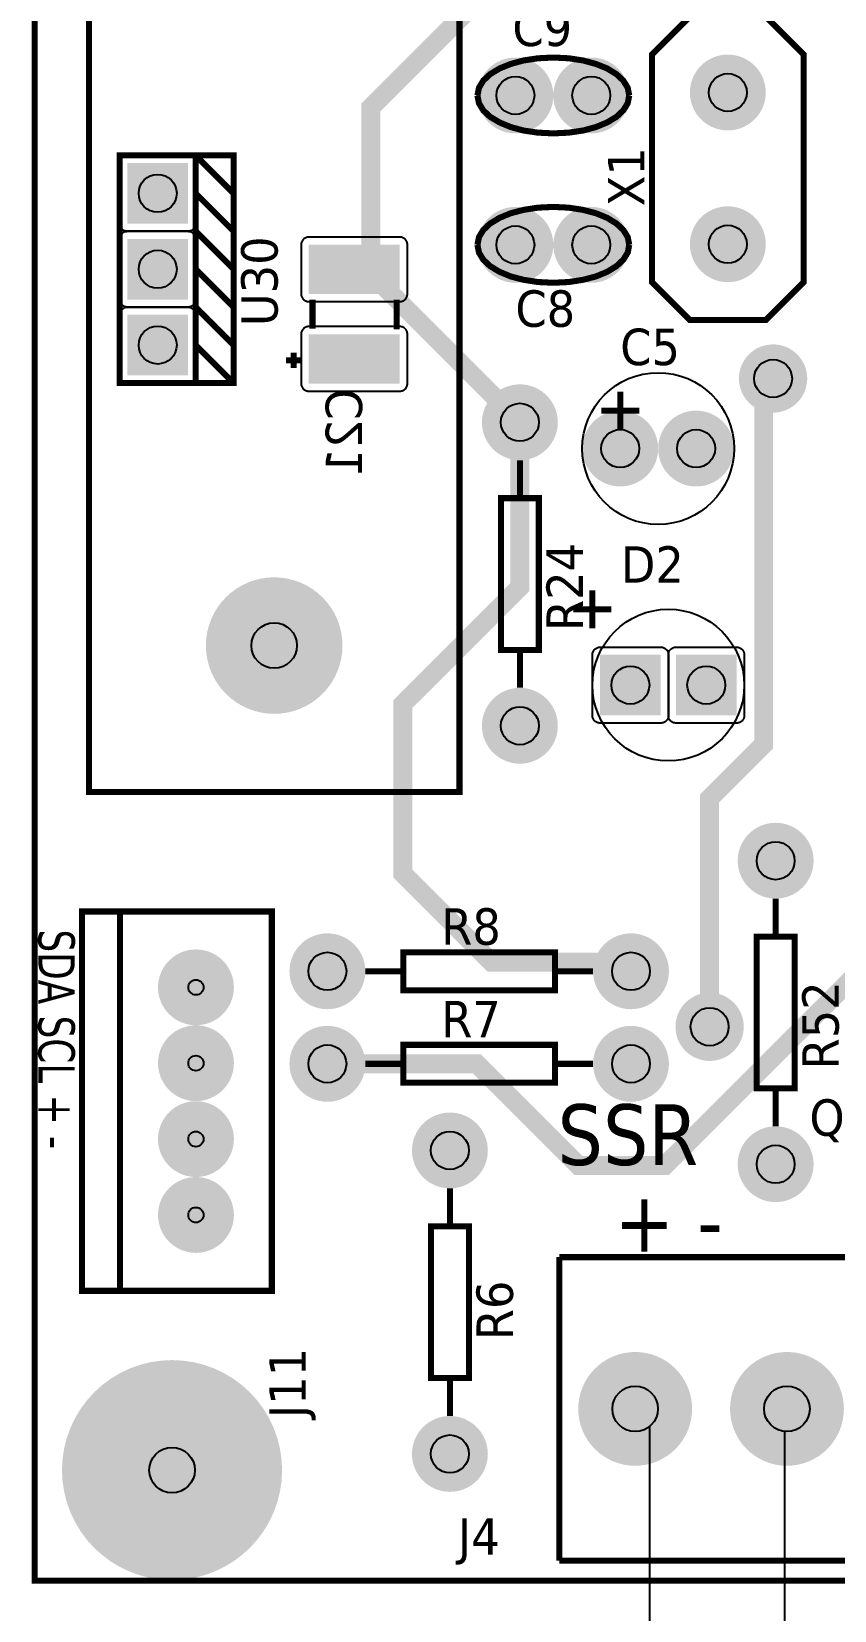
# Model space of a CAD drawing. Header units: millimetres. Extents: x 123.5 to 144.3, y 105.4 to 121.6.
# Drawn here: x 125.528 to 127.114, y 109.2 to 112.322 of the extents above; entities that cross this region are included whole.
import ezdxf

# ---------------------------------------------------------------- set-up
doc = ezdxf.new("R2010")
doc.units = ezdxf.units.MM
doc.layers.add('DESC', color=250, linetype='Continuous')
doc.layers.add('WIRES', color=7, linetype='Continuous')
doc.styles.get("Standard").update_dxf_attribs({"font": 'tahoma.ttf'})

# ---------------------------------------------------------------- blocks, each defined once
blk = doc.blocks.new('RPAD')
blk.add_trace([(-0.5, -0.5), (-0.5, 0.5), (0.5, -0.5), (0.5, 0.5)])
blk = doc.blocks.new('EPAD')
at = {"const_width": 0.5}
blk.add_lwpolyline([(-0.25, 0, 1), (0.25, 0, 1)], format="xyb", close=True, dxfattribs=at)
blk = doc.blocks.new('tarjetaa')
for points, const_width in [([(127.5557, 109.8881), (132.5833, 109.8881), (132.5833, 114.3448), (127.5557, 114.3448), (127.5557, 109.8881)], 0.008), ([(127.5557, 109.8881), (132.5833, 109.8881), (132.5833, 114.3448), (127.5557, 114.3448), (127.5557, 109.8881)], 0.008), ([(127.5557, 109.8881), (132.5833, 109.8881), (132.5833, 114.3448), (127.5557, 114.3448), (127.5557, 109.8881)], 0.008), ([(127.6273, 110.9276), (128.1155, 110.9276), (128.1155, 112.3055), (127.6273, 112.3055), (127.6273, 110.9276)], 0.008), ([(127.6273, 110.9276), (128.1155, 110.9276), (128.1155, 112.3055), (127.6273, 112.3055), (127.6273, 110.9276)], 0.008), ([(127.6273, 110.9276), (128.1155, 110.9276), (128.1155, 112.3055), (127.6273, 112.3055), (127.6273, 110.9276)], 0.008), ([(128.1951, 111.4148), (127.9989, 111.611), (127.9989, 111.8299), (128.1378, 111.9688), (128.4649, 111.9688), (128.5714, 112.0889)], 0.025), ([(128.3691, 111.5995), (128.3691, 111.8995), (128.4191, 111.9495), (128.5191, 111.9495), (128.5691, 111.8995), (128.5691, 111.5995), (128.5191, 111.5495), (128.4191, 111.5495), (128.3691, 111.5995)], 0.008), ([(128.3691, 111.5995), (128.3691, 111.8995), (128.4191, 111.9495), (128.5191, 111.9495), (128.5691, 111.8995), (128.5691, 111.5995), (128.5191, 111.5495), (128.4191, 111.5495), (128.3691, 111.5995)], 0.008), ([(128.3691, 111.5995), (128.3691, 111.8995), (128.4191, 111.9495), (128.5191, 111.9495), (128.5691, 111.8995), (128.5691, 111.5995), (128.5191, 111.5495), (128.4191, 111.5495), (128.3691, 111.5995)], 0.008), ([(128.1392, 111.8456), (128.1412, 111.8557), (128.1469, 111.8652), (128.156, 111.8737), (128.1682, 111.8811), (128.1829, 111.8871), (128.1999, 111.8917), (128.2188, 111.8946), (128.2392, 111.8956)], 0.008), ([(128.1392, 111.8456), (128.1412, 111.8557), (128.1469, 111.8652), (128.156, 111.8737), (128.1682, 111.8811), (128.1829, 111.8871), (128.1999, 111.8917), (128.2188, 111.8946), (128.2392, 111.8956)], 0.008), ([(128.1392, 111.8456), (128.1412, 111.8557), (128.1469, 111.8652), (128.156, 111.8737), (128.1682, 111.8811), (128.1829, 111.8871), (128.1999, 111.8917), (128.2188, 111.8946), (128.2392, 111.8956)], 0.008), ([(128.3392, 111.8456), (128.3372, 111.8557), (128.3314, 111.8652), (128.3223, 111.8737), (128.3102, 111.8811), (128.2954, 111.8871), (128.2784, 111.8917), (128.2595, 111.8946), (128.2392, 111.8956)], 0.008), ([(128.3392, 111.8456), (128.3372, 111.8557), (128.3314, 111.8652), (128.3223, 111.8737), (128.3102, 111.8811), (128.2954, 111.8871), (128.2784, 111.8917), (128.2595, 111.8946), (128.2392, 111.8956)], 0.008), ([(128.3392, 111.8456), (128.3372, 111.8557), (128.3314, 111.8652), (128.3223, 111.8737), (128.3102, 111.8811), (128.2954, 111.8871), (128.2784, 111.8917), (128.2595, 111.8946), (128.2392, 111.8956)], 0.008), ([(128.1392, 111.8456), (128.1412, 111.8354), (128.1469, 111.8259), (128.156, 111.8174), (128.1682, 111.8101), (128.1829, 111.804), (128.1999, 111.7994), (128.2188, 111.7966), (128.2392, 111.7956)], 0.008), ([(128.1392, 111.8456), (128.1412, 111.8354), (128.1469, 111.8259), (128.156, 111.8174), (128.1682, 111.8101), (128.1829, 111.804), (128.1999, 111.7994), (128.2188, 111.7966), (128.2392, 111.7956)], 0.008), ([(128.1392, 111.8456), (128.1412, 111.8354), (128.1469, 111.8259), (128.156, 111.8174), (128.1682, 111.8101), (128.1829, 111.804), (128.1999, 111.7994), (128.2188, 111.7966), (128.2392, 111.7956)], 0.008), ([(128.3392, 111.8456), (128.3372, 111.8354), (128.3314, 111.8259), (128.3223, 111.8174), (128.3102, 111.8101), (128.2954, 111.804), (128.2784, 111.7994), (128.2595, 111.7966), (128.2392, 111.7956)], 0.008), ([(128.3392, 111.8456), (128.3372, 111.8354), (128.3314, 111.8259), (128.3223, 111.8174), (128.3102, 111.8101), (128.2954, 111.804), (128.2784, 111.7994), (128.2595, 111.7966), (128.2392, 111.7956)], 0.008), ([(128.3392, 111.8456), (128.3372, 111.8354), (128.3314, 111.8259), (128.3223, 111.8174), (128.3102, 111.8101), (128.2954, 111.804), (128.2784, 111.7994), (128.2595, 111.7966), (128.2392, 111.7956)], 0.008), ([(127.6679, 111.4666), (127.7679, 111.4666), (127.7679, 111.7666), (127.6679, 111.7666), (127.6679, 111.4666)], 0.008), ([(127.6679, 111.4666), (127.7679, 111.4666), (127.7679, 111.7666), (127.6679, 111.7666), (127.6679, 111.4666)], 0.008), ([(127.6679, 111.4666), (127.7679, 111.4666), (127.7679, 111.7666), (127.6679, 111.7666), (127.6679, 111.4666)], 0.008), ([(127.7679, 111.7666), (127.8179, 111.7666), (127.8179, 111.4666), (127.7679, 111.4666)], 0.008), ([(127.7679, 111.7666), (127.8179, 111.7166)], 0.008), ([(127.7679, 111.7666), (127.8179, 111.7666), (127.8179, 111.4666), (127.7679, 111.4666)], 0.008), ([(127.7679, 111.7666), (127.8179, 111.7166)], 0.008), ([(127.7679, 111.7666), (127.8179, 111.7666), (127.8179, 111.4666), (127.7679, 111.4666)], 0.008), ([(127.7679, 111.7666), (127.8179, 111.7166)], 0.008), ([(127.7679, 111.7166), (127.8179, 111.6666)], 0.008), ([(127.7679, 111.7166), (127.8179, 111.6666)], 0.008), ([(127.7679, 111.7166), (127.8179, 111.6666)], 0.008), ([(128.1392, 111.6487), (128.1412, 111.6589), (128.1469, 111.6683), (128.156, 111.6768), (128.1682, 111.6842), (128.1829, 111.6903), (128.1999, 111.6948), (128.2188, 111.6977), (128.2392, 111.6987)], 0.008), ([(128.1392, 111.6487), (128.1412, 111.6589), (128.1469, 111.6683), (128.156, 111.6768), (128.1682, 111.6842), (128.1829, 111.6903), (128.1999, 111.6948), (128.2188, 111.6977), (128.2392, 111.6987)], 0.008), ([(128.1392, 111.6487), (128.1412, 111.6589), (128.1469, 111.6683), (128.156, 111.6768), (128.1682, 111.6842), (128.1829, 111.6903), (128.1999, 111.6948), (128.2188, 111.6977), (128.2392, 111.6987)], 0.008), ([(128.3392, 111.6487), (128.3372, 111.6589), (128.3314, 111.6683), (128.3223, 111.6768), (128.3102, 111.6842), (128.2954, 111.6903), (128.2784, 111.6948), (128.2595, 111.6977), (128.2392, 111.6987)], 0.008), ([(128.3392, 111.6487), (128.3372, 111.6589), (128.3314, 111.6683), (128.3223, 111.6768), (128.3102, 111.6842), (128.2954, 111.6903), (128.2784, 111.6948), (128.2595, 111.6977), (128.2392, 111.6987)], 0.008), ([(128.3392, 111.6487), (128.3372, 111.6589), (128.3314, 111.6683), (128.3223, 111.6768), (128.3102, 111.6842), (128.2954, 111.6903), (128.2784, 111.6948), (128.2595, 111.6977), (128.2392, 111.6987)], 0.008), ([(127.7679, 111.6666), (127.8179, 111.6166)], 0.008), ([(127.7679, 111.6666), (127.8179, 111.6166)], 0.008), ([(127.7679, 111.6666), (127.8179, 111.6166)], 0.008), ([(128.1392, 111.6487), (128.1412, 111.6385), (128.1469, 111.6291), (128.156, 111.6206), (128.1682, 111.6132), (128.1829, 111.6071), (128.1999, 111.6026), (128.2188, 111.5997), (128.2392, 111.5987)], 0.008), ([(128.1392, 111.6487), (128.1412, 111.6385), (128.1469, 111.6291), (128.156, 111.6206), (128.1682, 111.6132), (128.1829, 111.6071), (128.1999, 111.6026), (128.2188, 111.5997), (128.2392, 111.5987)], 0.008), ([(128.1392, 111.6487), (128.1412, 111.6385), (128.1469, 111.6291), (128.156, 111.6206), (128.1682, 111.6132), (128.1829, 111.6071), (128.1999, 111.6026), (128.2188, 111.5997), (128.2392, 111.5987)], 0.008), ([(128.3392, 111.6487), (128.3372, 111.6385), (128.3314, 111.6291), (128.3223, 111.6206), (128.3102, 111.6132), (128.2954, 111.6071), (128.2784, 111.6026), (128.2595, 111.5997), (128.2392, 111.5987)], 0.008), ([(128.3392, 111.6487), (128.3372, 111.6385), (128.3314, 111.6291), (128.3223, 111.6206), (128.3102, 111.6132), (128.2954, 111.6071), (128.2784, 111.6026), (128.2595, 111.5997), (128.2392, 111.5987)], 0.008), ([(128.3392, 111.6487), (128.3372, 111.6385), (128.3314, 111.6291), (128.3223, 111.6206), (128.3102, 111.6132), (128.2954, 111.6071), (128.2784, 111.6026), (128.2595, 111.5997), (128.2392, 111.5987)], 0.008), ([(127.7679, 111.6166), (127.8179, 111.5666)], 0.008), ([(127.7679, 111.6166), (127.8179, 111.5666)], 0.008), ([(127.7679, 111.6166), (127.8179, 111.5666)], 0.008), ([(127.7679, 111.5666), (127.8179, 111.5166)], 0.008), ([(127.7679, 111.5666), (127.8179, 111.5166)], 0.008), ([(127.7679, 111.5666), (127.8179, 111.5166)], 0.008), ([(127.9219, 111.5764), (127.9219, 111.5384)], 0.008), ([(127.9219, 111.5764), (127.9219, 111.5384)], 0.008), ([(127.9219, 111.5764), (127.9219, 111.5384)], 0.008), ([(128.0329, 111.5764), (128.0329, 111.5374)], 0.008), ([(128.0329, 111.5764), (128.0329, 111.5374)], 0.008), ([(128.0329, 111.5764), (128.0329, 111.5374)], 0.008), ([(127.7679, 111.5166), (127.8179, 111.4666)], 0.008), ([(127.7679, 111.5166), (127.8179, 111.4666)], 0.008), ([(127.7679, 111.5166), (127.8179, 111.4666)], 0.008), ([(127.8969, 111.5064), (127.8969, 111.4864)], 0.008), ([(127.8969, 111.5064), (127.8969, 111.4864)], 0.008), ([(127.8969, 111.5064), (127.8969, 111.4864)], 0.008), ([(127.9069, 111.4964), (127.8869, 111.4964)], 0.008), ([(127.9069, 111.4964), (127.8869, 111.4964)], 0.008), ([(127.9069, 111.4964), (127.8869, 111.4964)], 0.008), ([(128.4451, 110.618), (128.4451, 110.9192), (128.5163, 110.9904), (128.5163, 111.4601), (128.5287, 111.4725)], 0.025), ([(128.3273, 111.4552), (128.3273, 111.4052)], 0.008), ([(128.3273, 111.4552), (128.3273, 111.4052)], 0.008), ([(128.3273, 111.4552), (128.3273, 111.4052)], 0.008), ([(128.1951, 111.4148), (128.1951, 111.1975), (128.0408, 111.0433), (128.0408, 110.8202), (128.158, 110.703), (128.3297, 110.703), (128.3415, 110.6912)], 0.025), ([(128.3023, 111.4302), (128.3523, 111.4302)], 0.008), ([(128.3023, 111.4302), (128.3523, 111.4302)], 0.008), ([(128.3023, 111.4302), (128.3523, 111.4302)], 0.008), ([(127.9415, 110.5692), (128.1384, 110.5692), (128.2722, 110.4353), (128.3863, 110.4353), (128.4792, 110.5282), (128.668, 110.7171), (128.668, 110.9183), (128.668, 110.9926), (128.7671, 111.0917), (128.7671, 111.3734), (128.7826, 111.3889)], 0.025), ([(128.1951, 111.3648), (128.1951, 111.3148)], 0.008), ([(128.1951, 111.3648), (128.1951, 111.3148)], 0.008), ([(128.1951, 111.3648), (128.1951, 111.3148)], 0.008), ([(128.1701, 111.1148), (128.2201, 111.1148), (128.2201, 111.3148), (128.1701, 111.3148), (128.1701, 111.1148)], 0.008), ([(128.1701, 111.1148), (128.2201, 111.1148), (128.2201, 111.3148), (128.1701, 111.3148), (128.1701, 111.1148)], 0.008), ([(128.1701, 111.1148), (128.2201, 111.1148), (128.2201, 111.3148), (128.1701, 111.3148), (128.1701, 111.1148)], 0.008), ([(128.2907, 111.1934), (128.2907, 111.1434)], 0.008), ([(128.2907, 111.1934), (128.2907, 111.1434)], 0.008), ([(128.2907, 111.1934), (128.2907, 111.1434)], 0.008), ([(128.2657, 111.1684), (128.3157, 111.1684)], 0.008), ([(128.2657, 111.1684), (128.3157, 111.1684)], 0.008), ([(128.2657, 111.1684), (128.3157, 111.1684)], 0.008), ([(128.1951, 111.1148), (128.1951, 111.0648)], 0.008), ([(128.1951, 111.1148), (128.1951, 111.0648)], 0.008), ([(128.1951, 111.1148), (128.1951, 111.0648)], 0.008), ([(128.5321, 110.7869), (128.5321, 110.7369)], 0.008), ([(128.5321, 110.7869), (128.5321, 110.7369)], 0.008), ([(128.5321, 110.7869), (128.5321, 110.7369)], 0.008), ([(127.6183, 110.27), (127.8683, 110.27), (127.8683, 110.77), (127.6183, 110.77), (127.6183, 110.27)], 0.008), ([(127.6183, 110.27), (127.8683, 110.27), (127.8683, 110.77), (127.6183, 110.77), (127.6183, 110.27)], 0.008), ([(127.6183, 110.27), (127.8683, 110.27), (127.8683, 110.77), (127.6183, 110.77), (127.6183, 110.27)], 0.008), ([(127.6683, 110.27), (127.6683, 110.77)], 0.008), ([(127.6683, 110.27), (127.6683, 110.77)], 0.008), ([(127.6683, 110.27), (127.6683, 110.77)], 0.008), ([(128.5071, 110.5369), (128.5571, 110.5369), (128.5571, 110.7369), (128.5071, 110.7369), (128.5071, 110.5369)], 0.008), ([(128.5071, 110.5369), (128.5571, 110.5369), (128.5571, 110.7369), (128.5071, 110.7369), (128.5071, 110.5369)], 0.008), ([(128.5071, 110.5369), (128.5571, 110.5369), (128.5571, 110.7369), (128.5071, 110.7369), (128.5071, 110.5369)], 0.008), ([(128.0415, 110.6662), (128.2415, 110.6662), (128.2415, 110.7162), (128.0415, 110.7162), (128.0415, 110.6662)], 0.008), ([(128.0415, 110.6662), (128.2415, 110.6662), (128.2415, 110.7162), (128.0415, 110.7162), (128.0415, 110.6662)], 0.008), ([(128.0415, 110.6662), (128.2415, 110.6662), (128.2415, 110.7162), (128.0415, 110.7162), (128.0415, 110.6662)], 0.008), ([(127.9915, 110.6912), (128.0415, 110.6912)], 0.008), ([(127.9915, 110.6912), (128.0415, 110.6912)], 0.008), ([(127.9915, 110.6912), (128.0415, 110.6912)], 0.008), ([(128.2415, 110.6912), (128.2915, 110.6912)], 0.008), ([(128.2415, 110.6912), (128.2915, 110.6912)], 0.008), ([(128.2415, 110.6912), (128.2915, 110.6912)], 0.008), ([(128.0415, 110.5442), (128.2415, 110.5442), (128.2415, 110.5942), (128.0415, 110.5942), (128.0415, 110.5442)], 0.008), ([(128.0415, 110.5442), (128.2415, 110.5442), (128.2415, 110.5942), (128.0415, 110.5942), (128.0415, 110.5442)], 0.008), ([(128.0415, 110.5442), (128.2415, 110.5442), (128.2415, 110.5942), (128.0415, 110.5942), (128.0415, 110.5442)], 0.008), ([(127.9915, 110.5692), (128.0415, 110.5692)], 0.008), ([(127.9915, 110.5692), (128.0415, 110.5692)], 0.008), ([(127.9915, 110.5692), (128.0415, 110.5692)], 0.008), ([(128.2415, 110.5692), (128.2915, 110.5692)], 0.008), ([(128.2415, 110.5692), (128.2915, 110.5692)], 0.008), ([(128.2415, 110.5692), (128.2915, 110.5692)], 0.008), ([(128.5321, 110.5369), (128.5321, 110.4869)], 0.008), ([(128.5321, 110.5369), (128.5321, 110.4869)], 0.008), ([(128.5321, 110.5369), (128.5321, 110.4869)], 0.008), ([(128.1029, 110.405), (128.1029, 110.355)], 0.008), ([(128.1029, 110.405), (128.1029, 110.355)], 0.008), ([(128.1029, 110.405), (128.1029, 110.355)], 0.008), ([(128.0779, 110.155), (128.1279, 110.155), (128.1279, 110.355), (128.0779, 110.355), (128.0779, 110.155)], 0.008), ([(128.0779, 110.155), (128.1279, 110.155), (128.1279, 110.355), (128.0779, 110.355), (128.0779, 110.155)], 0.008), ([(128.0779, 110.155), (128.1279, 110.155), (128.1279, 110.355), (128.0779, 110.355), (128.0779, 110.155)], 0.008), ([(128.247, 110.3144), (128.247, 109.9144)], 0.008), ([(128.247, 110.3144), (128.647, 110.3144)], 0.008), ([(128.247, 110.3144), (128.247, 109.9144)], 0.008), ([(128.247, 110.3144), (128.647, 110.3144)], 0.008), ([(128.247, 110.3144), (128.247, 109.9144)], 0.008), ([(128.247, 110.3144), (128.647, 110.3144)], 0.008), ([(128.1029, 110.155), (128.1029, 110.105)], 0.008), ([(128.1029, 110.155), (128.1029, 110.105)], 0.008), ([(128.1029, 110.155), (128.1029, 110.105)], 0.008), ([(128.247, 109.9144), (128.647, 109.9144)], 0.008), ([(128.247, 109.9144), (128.647, 109.9144)], 0.008), ([(128.247, 109.9144), (128.647, 109.9144)], 0.008)]:
    blk.add_lwpolyline(points, dxfattribs=dict(const_width=const_width))
for points in [[(127.7679, 111.7566), (127.7679, 111.6766), (127.7678, 111.6755), (127.7677, 111.6745), (127.7674, 111.6735), (127.7671, 111.6726), (127.7667, 111.6717), (127.7662, 111.6709), (127.7656, 111.6702), (127.765, 111.6694), (127.7643, 111.6688), (127.7635, 111.6682), (127.7627, 111.6677), (127.7618, 111.6673), (127.7609, 111.667), (127.7599, 111.6668), (127.7589, 111.6666), (127.7579, 111.6666), (127.6779, 111.6666), (127.6768, 111.6666), (127.6758, 111.6668), (127.6748, 111.667), (127.6739, 111.6673), (127.673, 111.6677), (127.6722, 111.6682), (127.6715, 111.6688), (127.6708, 111.6694), (127.6701, 111.6702), (127.6695, 111.6709), (127.669, 111.6717), (127.6686, 111.6726), (127.6683, 111.6735), (127.6681, 111.6745), (127.6679, 111.6755), (127.6679, 111.6766), (127.6679, 111.7566), (127.6679, 111.7576), (127.6681, 111.7586), (127.6683, 111.7596), (127.6686, 111.7605), (127.669, 111.7614), (127.6695, 111.7622), (127.6701, 111.763), (127.6708, 111.7637), (127.6715, 111.7643), (127.6722, 111.7649), (127.673, 111.7654), (127.6739, 111.7658), (127.6748, 111.7661), (127.6758, 111.7664), (127.6768, 111.7665), (127.6779, 111.7666), (127.7579, 111.7666), (127.7589, 111.7665), (127.7599, 111.7664), (127.7609, 111.7661), (127.7618, 111.7658), (127.7627, 111.7654), (127.7635, 111.7649), (127.7643, 111.7643), (127.765, 111.7637), (127.7656, 111.763), (127.7662, 111.7622), (127.7667, 111.7614), (127.7671, 111.7605), (127.7674, 111.7596), (127.7677, 111.7586), (127.7678, 111.7576), (127.7679, 111.7566)], [(127.7679, 111.6566), (127.7679, 111.5766), (127.7678, 111.5755), (127.7677, 111.5745), (127.7674, 111.5735), (127.7671, 111.5726), (127.7667, 111.5717), (127.7662, 111.5709), (127.7656, 111.5702), (127.765, 111.5694), (127.7643, 111.5688), (127.7635, 111.5682), (127.7627, 111.5677), (127.7618, 111.5673), (127.7609, 111.567), (127.7599, 111.5668), (127.7589, 111.5666), (127.7579, 111.5666), (127.6779, 111.5666), (127.6768, 111.5666), (127.6758, 111.5668), (127.6748, 111.567), (127.6739, 111.5673), (127.673, 111.5677), (127.6722, 111.5682), (127.6715, 111.5688), (127.6708, 111.5694), (127.6701, 111.5702), (127.6695, 111.5709), (127.669, 111.5717), (127.6686, 111.5726), (127.6683, 111.5735), (127.6681, 111.5745), (127.6679, 111.5755), (127.6679, 111.5766), (127.6679, 111.6566), (127.6679, 111.6576), (127.6681, 111.6586), (127.6683, 111.6596), (127.6686, 111.6605), (127.669, 111.6614), (127.6695, 111.6622), (127.6701, 111.663), (127.6708, 111.6637), (127.6715, 111.6643), (127.6722, 111.6649), (127.673, 111.6654), (127.6739, 111.6658), (127.6748, 111.6661), (127.6758, 111.6664), (127.6768, 111.6665), (127.6779, 111.6666), (127.7579, 111.6666), (127.7589, 111.6665), (127.7599, 111.6664), (127.7609, 111.6661), (127.7618, 111.6658), (127.7627, 111.6654), (127.7635, 111.6649), (127.7643, 111.6643), (127.765, 111.6637), (127.7656, 111.663), (127.7662, 111.6622), (127.7667, 111.6614), (127.7671, 111.6605), (127.7674, 111.6596), (127.7677, 111.6586), (127.7678, 111.6576), (127.7679, 111.6566)], [(127.9069, 111.6489), (127.9069, 111.5839), (127.907, 111.5829), (127.9071, 111.5819), (127.9074, 111.5809), (127.9077, 111.58), (127.9081, 111.5791), (127.9086, 111.5783), (127.9092, 111.5775), (127.9098, 111.5768), (127.9105, 111.5762), (127.9113, 111.5756), (127.9121, 111.5751), (127.913, 111.5747), (127.9139, 111.5744), (127.9149, 111.5741), (127.9159, 111.574), (127.9169, 111.5739), (128.0369, 111.5739), (128.038, 111.574), (128.039, 111.5741), (128.04, 111.5744), (128.0409, 111.5747), (128.0418, 111.5751), (128.0426, 111.5756), (128.0433, 111.5762), (128.0441, 111.5768), (128.0447, 111.5775), (128.0453, 111.5783), (128.0458, 111.5791), (128.0462, 111.58), (128.0465, 111.5809), (128.0467, 111.5819), (128.0469, 111.5829), (128.0469, 111.5839), (128.0469, 111.6489), (128.0469, 111.65), (128.0467, 111.651), (128.0465, 111.6519), (128.0462, 111.6529), (128.0458, 111.6537), (128.0453, 111.6546), (128.0447, 111.6553), (128.0441, 111.656), (128.0433, 111.6567), (128.0426, 111.6572), (128.0418, 111.6577), (128.0409, 111.6581), (128.04, 111.6585), (128.039, 111.6587), (128.038, 111.6589), (128.0369, 111.6589), (127.9169, 111.6589), (127.9159, 111.6589), (127.9149, 111.6587), (127.9139, 111.6585), (127.913, 111.6581), (127.9121, 111.6577), (127.9113, 111.6572), (127.9105, 111.6567), (127.9098, 111.656), (127.9092, 111.6553), (127.9086, 111.6546), (127.9081, 111.6537), (127.9077, 111.6529), (127.9074, 111.6519), (127.9071, 111.651), (127.907, 111.65), (127.9069, 111.6489)], [(127.7679, 111.5566), (127.7679, 111.4766), (127.7678, 111.4755), (127.7677, 111.4745), (127.7674, 111.4735), (127.7671, 111.4726), (127.7667, 111.4717), (127.7662, 111.4709), (127.7656, 111.4702), (127.765, 111.4694), (127.7643, 111.4688), (127.7635, 111.4682), (127.7627, 111.4677), (127.7618, 111.4673), (127.7609, 111.467), (127.7599, 111.4668), (127.7589, 111.4666), (127.7579, 111.4666), (127.6779, 111.4666), (127.6768, 111.4666), (127.6758, 111.4668), (127.6748, 111.467), (127.6739, 111.4673), (127.673, 111.4677), (127.6722, 111.4682), (127.6715, 111.4688), (127.6708, 111.4694), (127.6701, 111.4702), (127.6695, 111.4709), (127.669, 111.4717), (127.6686, 111.4726), (127.6683, 111.4735), (127.6681, 111.4745), (127.6679, 111.4755), (127.6679, 111.4766), (127.6679, 111.5566), (127.6679, 111.5576), (127.6681, 111.5586), (127.6683, 111.5596), (127.6686, 111.5605), (127.669, 111.5614), (127.6695, 111.5622), (127.6701, 111.563), (127.6708, 111.5637), (127.6715, 111.5643), (127.6722, 111.5649), (127.673, 111.5654), (127.6739, 111.5658), (127.6748, 111.5661), (127.6758, 111.5664), (127.6768, 111.5665), (127.6779, 111.5666), (127.7579, 111.5666), (127.7589, 111.5665), (127.7599, 111.5664), (127.7609, 111.5661), (127.7618, 111.5658), (127.7627, 111.5654), (127.7635, 111.5649), (127.7643, 111.5643), (127.765, 111.5637), (127.7656, 111.563), (127.7662, 111.5622), (127.7667, 111.5614), (127.7671, 111.5605), (127.7674, 111.5596), (127.7677, 111.5586), (127.7678, 111.5576), (127.7679, 111.5566)], [(127.9069, 111.5309), (127.9069, 111.4659), (127.907, 111.4649), (127.9071, 111.4639), (127.9074, 111.4629), (127.9077, 111.462), (127.9081, 111.4611), (127.9086, 111.4603), (127.9092, 111.4595), (127.9098, 111.4588), (127.9105, 111.4582), (127.9113, 111.4576), (127.9121, 111.4571), (127.913, 111.4567), (127.9139, 111.4564), (127.9149, 111.4561), (127.9159, 111.456), (127.9169, 111.4559), (128.0369, 111.4559), (128.038, 111.456), (128.039, 111.4561), (128.04, 111.4564), (128.0409, 111.4567), (128.0418, 111.4571), (128.0426, 111.4576), (128.0433, 111.4582), (128.0441, 111.4588), (128.0447, 111.4595), (128.0453, 111.4603), (128.0458, 111.4611), (128.0462, 111.462), (128.0465, 111.4629), (128.0467, 111.4639), (128.0469, 111.4649), (128.0469, 111.4659), (128.0469, 111.5309), (128.0469, 111.532), (128.0467, 111.533), (128.0465, 111.5339), (128.0462, 111.5349), (128.0458, 111.5357), (128.0453, 111.5366), (128.0447, 111.5373), (128.0441, 111.538), (128.0433, 111.5387), (128.0426, 111.5392), (128.0418, 111.5397), (128.0409, 111.5401), (128.04, 111.5405), (128.039, 111.5407), (128.038, 111.5409), (128.0369, 111.5409), (127.9169, 111.5409), (127.9159, 111.5409), (127.9149, 111.5407), (127.9139, 111.5405), (127.913, 111.5401), (127.9121, 111.5397), (127.9113, 111.5392), (127.9105, 111.5387), (127.9098, 111.538), (127.9092, 111.5373), (127.9086, 111.5366), (127.9081, 111.5357), (127.9077, 111.5349), (127.9074, 111.5339), (127.9071, 111.533), (127.907, 111.532), (127.9069, 111.5309)], [(128.3007, 111.1184), (128.3807, 111.1184), (128.3818, 111.1183), (128.3828, 111.1182), (128.3837, 111.1179), (128.3847, 111.1176), (128.3855, 111.1172), (128.3864, 111.1167), (128.3871, 111.1161), (128.3878, 111.1155), (128.3885, 111.1148), (128.389, 111.114), (128.3895, 111.1132), (128.39, 111.1123), (128.3903, 111.1114), (128.3905, 111.1104), (128.3907, 111.1094), (128.3907, 111.1084), (128.3907, 111.0284), (128.3907, 111.0273), (128.3905, 111.0263), (128.3903, 111.0254), (128.39, 111.0245), (128.3895, 111.0236), (128.389, 111.0228), (128.3885, 111.022), (128.3878, 111.0213), (128.3871, 111.0206), (128.3864, 111.0201), (128.3855, 111.0196), (128.3847, 111.0192), (128.3837, 111.0188), (128.3828, 111.0186), (128.3818, 111.0184), (128.3807, 111.0184), (128.3007, 111.0184), (128.2997, 111.0184), (128.2987, 111.0186), (128.2977, 111.0188), (128.2968, 111.0192), (128.2959, 111.0196), (128.2951, 111.0201), (128.2943, 111.0206), (128.2936, 111.0213), (128.293, 111.022), (128.2924, 111.0228), (128.2919, 111.0236), (128.2915, 111.0245), (128.2912, 111.0254), (128.2909, 111.0263), (128.2908, 111.0273), (128.2907, 111.0284), (128.2907, 111.1084), (128.2908, 111.1094), (128.2909, 111.1104), (128.2912, 111.1114), (128.2915, 111.1123), (128.2919, 111.1132), (128.2924, 111.114), (128.293, 111.1148), (128.2936, 111.1155), (128.2943, 111.1161), (128.2951, 111.1167), (128.2959, 111.1172), (128.2968, 111.1176), (128.2977, 111.1179), (128.2987, 111.1182), (128.2997, 111.1183), (128.3007, 111.1184)], [(128.4007, 111.1184), (128.4807, 111.1184), (128.4818, 111.1183), (128.4828, 111.1182), (128.4837, 111.1179), (128.4847, 111.1176), (128.4855, 111.1172), (128.4864, 111.1167), (128.4871, 111.1161), (128.4878, 111.1155), (128.4885, 111.1148), (128.489, 111.114), (128.4895, 111.1132), (128.49, 111.1123), (128.4903, 111.1114), (128.4905, 111.1104), (128.4907, 111.1094), (128.4907, 111.1084), (128.4907, 111.0284), (128.4907, 111.0273), (128.4905, 111.0263), (128.4903, 111.0254), (128.49, 111.0245), (128.4895, 111.0236), (128.489, 111.0228), (128.4885, 111.022), (128.4878, 111.0213), (128.4871, 111.0206), (128.4864, 111.0201), (128.4855, 111.0196), (128.4847, 111.0192), (128.4837, 111.0188), (128.4828, 111.0186), (128.4818, 111.0184), (128.4807, 111.0184), (128.4007, 111.0184), (128.3997, 111.0184), (128.3987, 111.0186), (128.3977, 111.0188), (128.3968, 111.0192), (128.3959, 111.0196), (128.3951, 111.0201), (128.3943, 111.0206), (128.3936, 111.0213), (128.393, 111.022), (128.3924, 111.0228), (128.3919, 111.0236), (128.3915, 111.0245), (128.3912, 111.0254), (128.3909, 111.0263), (128.3908, 111.0273), (128.3907, 111.0284), (128.3907, 111.1084), (128.3908, 111.1094), (128.3909, 111.1104), (128.3912, 111.1114), (128.3915, 111.1123), (128.3919, 111.1132), (128.3924, 111.114), (128.393, 111.1148), (128.3936, 111.1155), (128.3943, 111.1161), (128.3951, 111.1167), (128.3959, 111.1172), (128.3968, 111.1176), (128.3977, 111.1179), (128.3987, 111.1182), (128.3997, 111.1183), (128.4007, 111.1184)]]:
    blk.add_lwpolyline(points, close=True)
for centre, radius in [((128.1892, 111.8456), 0.025), ((128.2892, 111.8456), 0.025), ((128.4691, 111.8495), 0.025), ((127.7179, 111.7166), 0.025), ((128.1892, 111.6487), 0.025), ((128.2892, 111.6487), 0.025), ((128.4691, 111.6495), 0.025), ((127.7179, 111.6166), 0.025), ((127.7179, 111.5166), 0.025), ((128.5287, 111.4725), 0.025), ((128.3773, 111.3802), 0.1), ((128.3773, 111.3802), 0.1), ((128.3773, 111.3802), 0.1), ((128.1951, 111.4148), 0.025), ((128.3273, 111.3802), 0.025), ((128.4273, 111.3802), 0.025), ((127.8714, 111.1205), 0.03), ((128.3907, 111.0684), 0.1), ((128.3907, 111.0684), 0.1), ((128.3907, 111.0684), 0.1), ((128.3407, 111.0684), 0.025), ((128.4407, 111.0684), 0.025), ((128.3907, 111.0684), 0), ((128.3907, 111.0684), 0), ((128.3907, 111.0684), 0), ((128.1951, 111.0148), 0.025), ((128.5321, 110.8369), 0.025), ((127.9415, 110.6912), 0.025), ((128.3415, 110.6912), 0.025), ((127.7683, 110.67), 0.01), ((128.4451, 110.618), 0.025), ((127.9415, 110.5692), 0.025), ((128.3415, 110.5692), 0.025), ((127.7683, 110.57), 0.01), ((127.7683, 110.47), 0.01), ((128.1029, 110.455), 0.025), ((128.5321, 110.4369), 0.025), ((127.7683, 110.37), 0.01), ((128.347, 110.1144), 0.03), ((128.547, 110.1144), 0.03), ((128.1029, 110.055), 0.025), ((127.7368, 110.0337), 0.03)]:
    blk.add_circle(centre, radius)
for name, p, xscale, yscale in [('EPAD', (128.4691, 111.8495), 0.1, 0.1), ('EPAD', (128.1892, 111.8456), 0.1, 0.1), ('EPAD', (128.1892, 111.8456), 0.08, 0.08), ('EPAD', (128.2892, 111.8456), 0.1, 0.1), ('EPAD', (128.2892, 111.8456), 0.08, 0.08), ('EPAD', (128.4691, 111.8495), 0.08, 0.08), ('EPAD', (128.1892, 111.6487), 0.1, 0.1), ('EPAD', (128.2892, 111.6487), 0.1, 0.1), ('EPAD', (128.4691, 111.6495), 0.1, 0.1), ('EPAD', (128.1892, 111.6487), 0.08, 0.08), ('EPAD', (128.2892, 111.6487), 0.08, 0.08), ('EPAD', (128.4691, 111.6495), 0.08, 0.08), ('EPAD', (128.5287, 111.4725), 0.09, 0.09), ('EPAD', (128.5287, 111.4725), 0.07, 0.07), ('EPAD', (128.1951, 111.4148), 0.1, 0.1), ('EPAD', (128.1951, 111.4148), 0.08, 0.08), ('EPAD', (128.3273, 111.3802), 0.1, 0.1), ('EPAD', (128.4273, 111.3802), 0.1, 0.1), ('EPAD', (128.3273, 111.3802), 0.08, 0.08), ('EPAD', (128.4273, 111.3802), 0.08, 0.08), ('EPAD', (127.8714, 111.1205), 0.18, 0.18), ('EPAD', (127.8714, 111.1205), 0.15, 0.15), ('RPAD', (128.3407, 111.0684), 0.08, 0.08), ('RPAD', (128.4407, 111.0684), 0.08, 0.08), ('EPAD', (128.1951, 111.0148), 0.1, 0.1), ('EPAD', (128.1951, 111.0148), 0.08, 0.08), ('EPAD', (128.5321, 110.8369), 0.1, 0.1), ('EPAD', (128.5321, 110.8369), 0.08, 0.08), ('EPAD', (127.9415, 110.6912), 0.1, 0.1), ('EPAD', (128.3415, 110.6912), 0.1, 0.1), ('EPAD', (127.7683, 110.67), 0.1, 0.1), ('EPAD', (127.9415, 110.6912), 0.08, 0.08), ('EPAD', (128.3415, 110.6912), 0.08, 0.08), ('EPAD', (127.7683, 110.67), 0.08, 0.08), ('EPAD', (128.4451, 110.618), 0.09, 0.09), ('EPAD', (128.4451, 110.618), 0.07, 0.07), ('EPAD', (127.7683, 110.57), 0.1, 0.1), ('EPAD', (127.7683, 110.57), 0.08, 0.08), ('EPAD', (127.9415, 110.5692), 0.1, 0.1), ('EPAD', (127.9415, 110.5692), 0.08, 0.08), ('EPAD', (128.3415, 110.5692), 0.1, 0.1), ('EPAD', (128.3415, 110.5692), 0.08, 0.08), ('EPAD', (127.7683, 110.47), 0.1, 0.1), ('EPAD', (127.7683, 110.47), 0.08, 0.08), ('EPAD', (128.1029, 110.455), 0.1, 0.1), ('EPAD', (128.1029, 110.455), 0.08, 0.08), ('EPAD', (128.5321, 110.4369), 0.1, 0.1), ('EPAD', (128.5321, 110.4369), 0.08, 0.08), ('EPAD', (127.7683, 110.37), 0.1, 0.1), ('EPAD', (127.7683, 110.37), 0.08, 0.08), ('EPAD', (127.7368, 110.0337), 0.29, 0.29), ('EPAD', (128.347, 110.1144), 0.15, 0.15), ('EPAD', (128.347, 110.1144), 0.12, 0.12), ('EPAD', (128.547, 110.1144), 0.15, 0.15), ('EPAD', (128.547, 110.1144), 0.12, 0.12), ('EPAD', (127.7368, 110.0337), 0.25, 0.25), ('EPAD', (128.1029, 110.055), 0.1, 0.1), ('EPAD', (128.1029, 110.055), 0.08, 0.08)]:
    blk.add_blockref(name, p, dxfattribs=dict(xscale=xscale, yscale=yscale))
for p, xscale, yscale, rotation in [((127.7179, 111.7166), 0.08, 0.08, 270), ((127.7179, 111.6166), 0.08, 0.08, 270), ((127.9769, 111.6164), 0.065, 0.12, 90), ((127.7179, 111.5166), 0.08, 0.08, 270), ((127.9769, 111.4984), 0.065, 0.12, 90)]:
    blk.add_blockref('RPAD', p, dxfattribs=dict(xscale=xscale, yscale=yscale, rotation=rotation))
at = {"width": 1.041667}
for s, p in [('C9', (128.1852, 111.9108)), ('C9', (128.1852, 111.9108)), ('C9', (128.1852, 111.9108)), ('C8', (128.1892, 111.5407)), ('C8', (128.1892, 111.5407)), ('C8', (128.1892, 111.5407)), ('C5', (128.3273, 111.4902)), ('C5', (128.3273, 111.4902)), ('C5', (128.3273, 111.4902)), ('D2', (128.3282, 111.2034)), ('D2', (128.3282, 111.2034)), ('D2', (128.3282, 111.2034)), ('R8', (128.0915, 110.7262)), ('R8', (128.0915, 110.7262)), ('R8', (128.0915, 110.7262)), ('R7', (128.0915, 110.6042)), ('R7', (128.0915, 110.6042)), ('R7', (128.0915, 110.6042)), ('Q3', (128.5766, 110.4744)), ('Q3', (128.5766, 110.4744)), ('Q3', (128.5766, 110.4744)), ('J4', (128.1136, 109.9222)), ('J4', (128.1136, 109.9222)), ('J4', (128.1136, 109.9222))]:
    blk.add_text(s, height=0.048, dxfattribs=at).set_placement(p)
for s, rotation, width, p in [('X1', 90, 1.041667, (128.3591, 111.6995)), ('X1', 90, 1.041667, (128.3591, 111.6995)), ('X1', 90, 1.041667, (128.3591, 111.6995)), ('U30', 90, 1.041667, (127.8759, 111.5416)), ('U30', 90, 1.041667, (127.8759, 111.5416)), ('U30', 90, 1.041667, (127.8759, 111.5416)), ('R24', 90, 1.041667, (128.2781, 111.1398)), ('R24', 90, 1.041667, (128.2781, 111.1398)), ('R24', 90, 1.041667, (128.2781, 111.1398)), ('SDA SCL + -', 270, 0.833333, (127.5607, 110.7463)), ('SDA SCL + -', 270, 0.833333, (127.5607, 110.7463)), ('SDA SCL + -', 270, 0.833333, (127.5607, 110.7463)), ('R52', 90, 1.041667, (128.6151, 110.5619)), ('R52', 90, 1.041667, (128.6151, 110.5619)), ('R52', 90, 1.041667, (128.6151, 110.5619)), ('R6', 90, 1.041667, (128.1859, 110.205)), ('R6', 90, 1.041667, (128.1859, 110.205)), ('R6', 90, 1.041667, (128.1859, 110.205)), ('J11', 90, 1.041667, (127.913, 110.1024)), ('J11', 90, 1.041667, (127.913, 110.1024)), ('J11', 90, 1.041667, (127.913, 110.1024))]:
    blk.add_text(s, height=0.048, rotation=rotation, dxfattribs=dict(width=width)).set_placement(p)
at = {"text_generation_flag": 2, "width": 1.041667}
blk.add_text('C21', height=0.048, rotation=90, dxfattribs=at).set_placement((127.9872, 111.4592))
blk.add_text('C21', height=0.048, rotation=90, dxfattribs=at).set_placement((127.9872, 111.4592))
blk.add_text('C21', height=0.048, rotation=90, dxfattribs=at).set_placement((127.9872, 111.4592))
for s, p in [('SSR', (128.2447, 110.4359)), ('SSR', (128.2447, 110.4359)), ('SSR', (128.2447, 110.4359)), ('+ -', (128.3195, 110.3217)), ('+ -', (128.3195, 110.3217)), ('+ -', (128.3195, 110.3217))]:
    blk.add_text(s, height=0.08).set_placement(p)

msp = doc.modelspace()

# ---------------------------------------------------------------- linework, layer by layer
at = {"layer": 'WIRES'}
for p, q in [((126.7485, 109.5634), (126.7485, 107.427)), ((127.0166, 107.927), (127.0166, 109.5548))]:
    msp.add_line(p, q, dxfattribs=at)

# ---------------------------------------------------------------- block references
at = {"layer": 'DESC', "xscale": 1.5, "yscale": 1.5, "zscale": 1.5}
msp.add_blockref('tarjetaa', (-65.8, -55.5731), dxfattribs=at)

doc.saveas('drawing.dxf')
